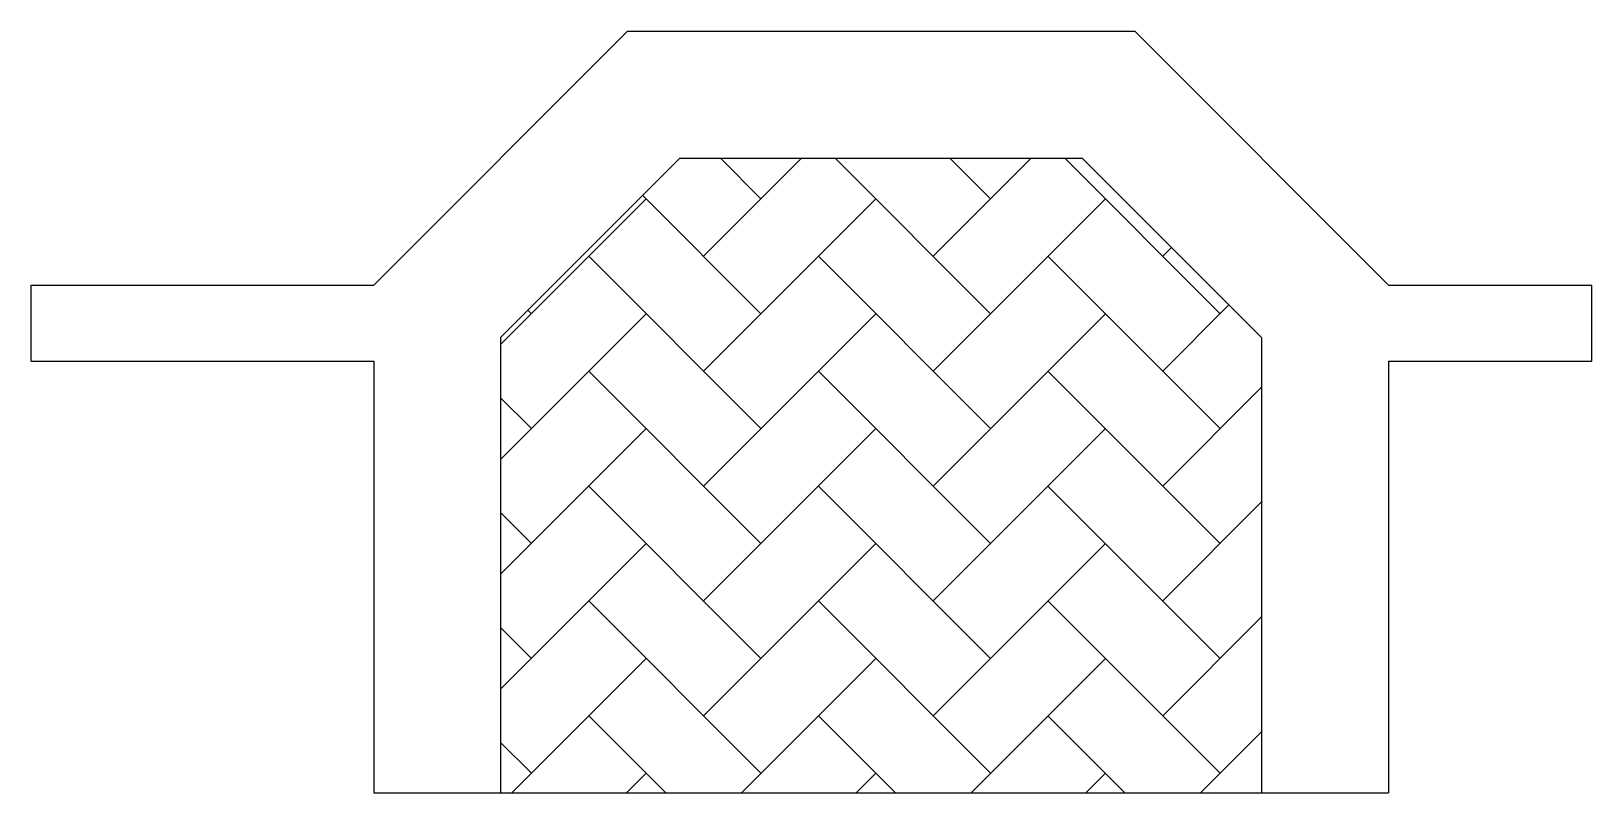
# Model space of a CAD drawing. Extents: x -6178 to -3103, y 13044 to 14544.
import ezdxf

# ---------------------------------------------------------------- set-up
doc = ezdxf.new("R2010")
doc.units = 0
doc.header["$LTSCALE"] = 750
doc.header["$MEASUREMENT"] = 0
doc.layers.get('0').update_dxf_attribs({"linetype": 'CONTINUOUS'})

# ---------------------------------------------------------------- blocks, each defined once
blk = doc.blocks.new('*X0')
at = {"color": 0}
for p, q in [((-6335.7, 13350.2), (-6142.4, 13543.4)), ((-6222.5, 13463.3), (-6302.6, 13543.4)), ((-5770, 13237), (-6076.4, 13543.4)), ((-5883.1, 13350.2), (-5689.9, 13543.4)), ((-5770, 13463.3), (-5850.1, 13543.4)), ((-5317.4, 13237), (-5623.8, 13543.4)), ((-6735.8, 13176.4), (-6448.8, 13463.3)), ((-6222.5, 13237), (-6455.6, 13470.1)), ((-6335.7, 13123.9), (-5996.3, 13463.3)), ((-5883.1, 13123.9), (-5543.7, 13463.3)), ((-6222.5, 13010.8), (-6562, 13350.2)), ((-5770, 13010.8), (-6109.4, 13350.2)), ((-5317.4, 13010.8), (-5656.9, 13350.2)), ((-5430.6, 13350.2), (-5413.3, 13367.4)), ((-6735.8, 12950.1), (-6448.8, 13237)), ((-6675.1, 13237), (-6681.8, 13243.8)), ((-6335.7, 12897.6), (-5996.3, 13237)), ((-5883.1, 12897.6), (-5543.7, 13237)), ((-5430.6, 13123.9), (-5300.2, 13254.3)), ((-6222.5, 12784.5), (-6562, 13123.9)), ((-5770, 12784.5), (-6109.4, 13123.9)), ((-5317.4, 12784.5), (-5656.9, 13123.9)), ((-5430.6, 12897.6), (-5235.8, 13092.4)), ((-6675.1, 13010.8), (-6735.8, 13071.5)), ((-6735.8, 12723.8), (-6448.8, 13010.8)), ((-6335.7, 12671.4), (-5996.3, 13010.8)), ((-5883.1, 12671.4), (-5543.7, 13010.8)), ((-6222.5, 12558.2), (-6562, 12897.6)), ((-5770, 12558.2), (-6109.4, 12897.6)), ((-5317.4, 12558.2), (-5656.9, 12897.6)), ((-5430.6, 12671.4), (-5235.8, 12866.2)), ((-6675.1, 12784.5), (-6735.8, 12845.2)), ((-6735.8, 12497.5), (-6448.8, 12784.5)), ((-6335.7, 12445.1), (-5996.3, 12784.5)), ((-5883.1, 12445.1), (-5543.7, 12784.5)), ((-6222.5, 12331.9), (-6562, 12671.4)), ((-5770, 12331.9), (-6109.4, 12671.4)), ((-5317.4, 12331.9), (-5656.9, 12671.4)), ((-6675.1, 12558.2), (-6735.8, 12618.9)), ((-5430.6, 12445.1), (-5235.8, 12639.9)), ((-6713.6, 12293.4), (-6448.8, 12558.2)), ((-6261.1, 12293.4), (-5996.3, 12558.2)), ((-5808.5, 12293.4), (-5543.7, 12558.2)), ((-6410.3, 12293.4), (-6562, 12445.1)), ((-5957.7, 12293.4), (-6109.4, 12445.1)), ((-5505.2, 12293.4), (-5656.9, 12445.1)), ((-5356, 12293.4), (-5235.8, 12413.6)), ((-6675.1, 12331.9), (-6735.8, 12392.6)), ((-6487.3, 12293.4), (-6448.8, 12331.9)), ((-6034.8, 12293.4), (-5996.3, 12331.9)), ((-5582.2, 12293.4), (-5543.7, 12331.9))]:
    blk.add_line(p, q, dxfattribs=at)

msp = doc.modelspace()

# ---------------------------------------------------------------- linework, layer by layer
for p, q in [((-5003.4, 14544.4), (-5503.4, 14044.4)), ((-5003.4, 14544.4), (-4003.4, 14544.4)), ((-4003.4, 14544.4), (-3503.4, 14044.4)), ((-4899.8, 14294.4), (-5253.4, 13940.9)), ((-4899.8, 14294.4), (-4107, 14294.4)), ((-4107, 14294.4), (-3753.4, 13940.9)), ((-6178.4, 14044.4), (-5503.4, 14044.4)), ((-6178.4, 14044.4), (-5503.4, 14044.4)), ((-6178.4, 13894.4), (-6178.4, 14044.4)), ((-3503.4, 14044.4), (-3102.7, 14044.4)), ((-3503.4, 14044.4), (-3102.7, 14044.4)), ((-3102.7, 13894.4), (-3102.7, 14044.4)), ((-5253.4, 13940.9), (-5253.4, 13044.4)), ((-3753.4, 13940.9), (-3753.4, 13044.4)), ((-6178.4, 13894.4), (-5503.4, 13894.4)), ((-5503.4, 13894.4), (-5503.4, 13044.4)), ((-3503.4, 13894.4), (-3503.4, 13044.4)), ((-3503.4, 13894.4), (-3102.7, 13894.4)), ((-5503.4, 13044.4), (-3503.4, 13044.4))]:
    msp.add_line(p, q)

# ---------------------------------------------------------------- block references
msp.add_blockref('*X0', (1482.4, 751))

doc.saveas('drawing.dxf')
